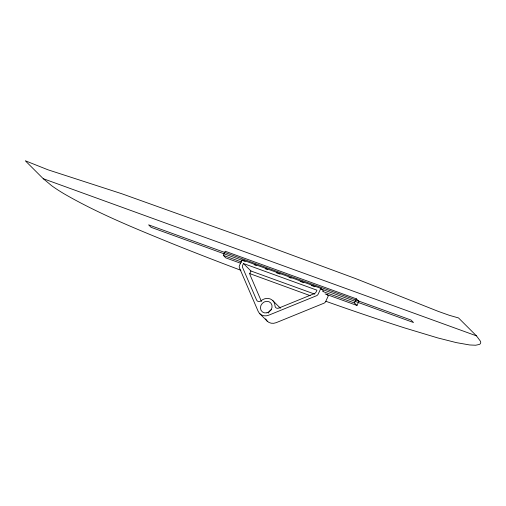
<?xml version="1.0" encoding="UTF-8"?>
<svg xmlns="http://www.w3.org/2000/svg" width="506" height="506" viewBox="0 0 506 506"><rect width="100%" height="100%" fill="white"/><g stroke="black" fill="none" stroke-linecap="round" stroke-linejoin="round"><path stroke-width="0.76" d="M240.609 263.246L225.784 257.87L223.291 255.378L225.189 251.248L356.395 298.85L358.887 301.336L356.983 305.466L325.111 293.904M243.468 263.525L242.697 265.207A3.08 2.739 -45 0 0 242.621 267.566L256.618 300.077A3.08 2.739 -45 0 0 261.052 300.792A9.241 8.216 -45 0 1 270.071 298.888A9.241 8.216 -45 0 1 275.005 305.852A3.08 2.739 -45 0 0 278.736 308.103L314.359 293.594A3.08 2.739 -45 0 0 316.168 291.867L316.939 290.178L243.468 263.525L250.938 270.988L314.764 294.144M250.938 270.988L250.166 272.671A3.08 2.739 -45 0 0 250.09 275.03L261.463 301.45M320.836 288.376L318.23 294.043A3.08 2.739 -45 0 1 316.421 295.77L268.724 315.2A9.241 8.216 -45 0 1 258.174 311.373L239.433 267.838A3.08 2.739 -45 0 1 239.509 265.479L242.108 259.818L320.836 288.376L323.498 291.045M356.983 305.466L354.497 302.98L356.395 298.85M325.902 301.298L332.948 303.79A706.161 123.837 24.7 0 0 347.635 308.926L357.35 312.265A715.617 125.494 24.7 0 0 381.353 320.349L386.11 321.917A731.012 128.195 24.7 0 0 404.964 328.033L437.798 337.932L456.336 342.619L469.669 344.965L475.665 345.231L479.34 344.447A63.364 11.113 24.7 0 0 480.517 341.329L476.475 335.864L458.537 317.945L449.511 315.371L438.341 311.411L355.712 278.61L254.379 241.21L121.737 193.728L48 169.807L25.3 160.769L43.244 178.694L51.776 185.791A63.364 11.113 24.7 0 0 64.104 193.811C98.347 213.602 135.146 228.465 171.686 243.399A730.626 128.126 24.7 0 0 192.818 251.792L198.061 253.854A715.617 125.494 24.7 0 0 224.044 263.904L234.329 267.819A706.193 123.843 24.7 0 0 240.907 270.299M43.244 178.694L476.475 335.864M245.239 261.482L151.098 227.327L148.606 224.841L411.011 320.039L413.503 322.524L320.848 288.907M254.132 264.708L256.352 265.517M265.252 268.743L267.472 269.546M276.371 272.772L280.077 274.119M288.97 277.345L291.197 278.155M300.09 281.38L303.796 282.727M311.209 285.416L314.915 286.757M223.291 255.378L241.824 262.102M322.619 291.418L354.497 302.98M310.197 295.656L249.635 273.569M326.705 294.245L328.305 295.846L325.7 301.506A3.08 2.739 -45 0 1 323.897 303.233L276.194 322.664A9.241 8.216 -45 0 1 265.644 318.837M272.867 300.684L280.337 308.148M259.818 313.764L267.294 321.228M268.325 313.106A6.161 5.477 -45 0 1 268.49 312.714M268.686 312.322A6.161 5.477 -45 0 1 271.431 309.571M279.154 307.167A9.241 8.216 -45 0 1 280.09 307.907M266.966 312.816A6.161 5.477 -45 0 0 270.931 303.132A6.161 5.477 -45 0 0 260.906 305.504A6.161 5.477 -45 0 0 266.966 312.816"/></g></svg>
